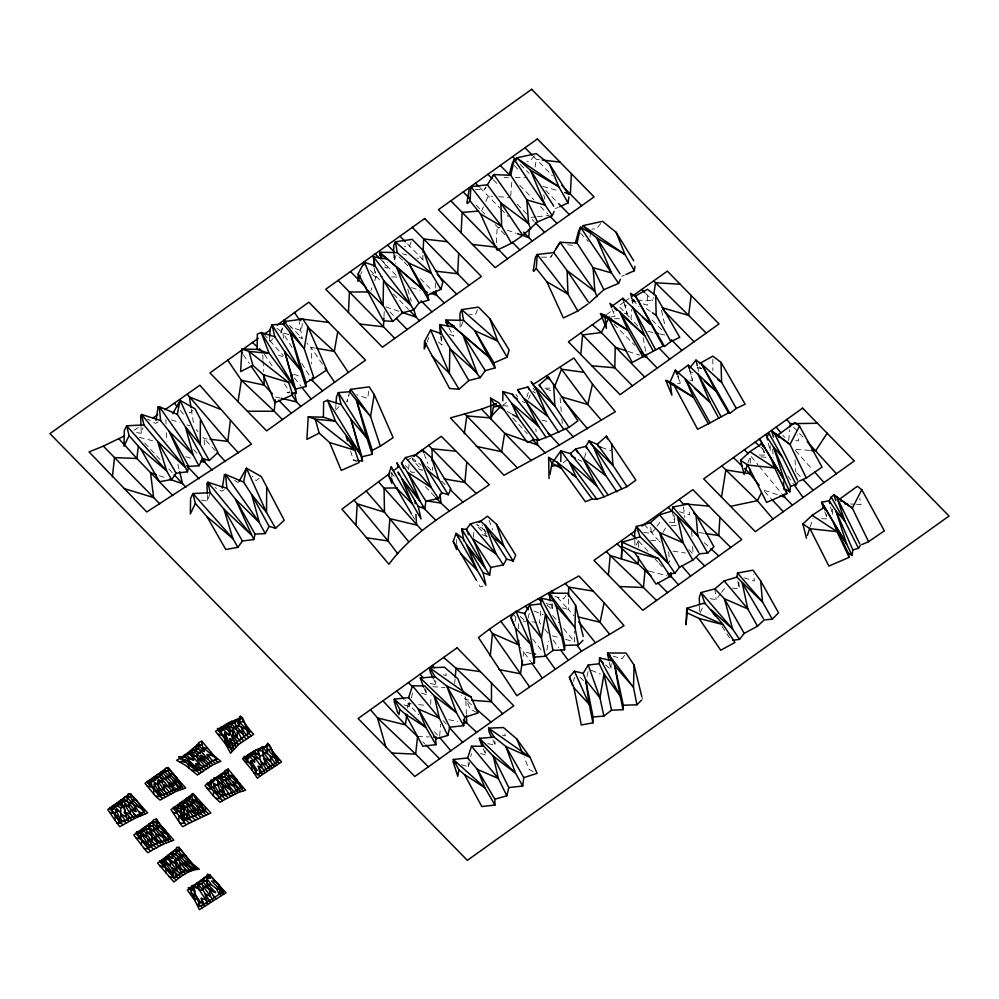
<?xml version="1.0" encoding="UTF-8"?>
<svg xmlns="http://www.w3.org/2000/svg" width="999" height="999" viewBox="0 0 999 999"><rect width="100%" height="100%" fill="white"/><g stroke="black" fill="none" stroke-linecap="round" stroke-linejoin="round"><path stroke-width="0.75" stroke-dasharray="5 3.75" d="M384.465 267.045L387.237 268.269L387.262 262.225M449.363 334.203L453.521 336.039L453.546 331.506M770.204 445.604L770.167 451.198L768.219 442.732M832.492 509.278L832.442 514.872L830.494 506.406M391.82 477.472L391.933 468.856M456.68 543.781L456.73 539.472M568.506 599.013L568.369 609.427L573.913 615.846M638.598 547.277L638.711 541.146L636.525 539.06M547.027 605.082L552.447 609.815L552.597 603.783M605.544 664.909L610.976 669.642L611.113 663.611M750.237 463.211L750.424 455.644L758.216 465.109M430.694 704.357L430.994 695.479M422.977 255.145L422.789 259.553L416.97 257.904M383.978 316.571L384.278 310.726M496.391 242.807L497.202 226.748L500.074 227.735M269.368 340.934L269.668 336.463M335.652 408.703L335.964 404.233M510.714 195.941L511.9 180.632M439.685 735.876L440.659 724.15M454.67 683.516L455.082 678.933M637.824 325.974L630.956 318.706L631.793 309.403M632.342 303.197L632.629 300.087L635.726 300.15M788.661 440.522L789.759 429.807M408.554 469.542L409.016 465.309L407.842 462.724M473.264 537.262L473.876 531.618L472.702 529.033M590.034 237.063L590.334 234.29M540.771 611.013L539.398 622.539L543.968 628.234M302.335 323.439L301.436 330.719L290.509 326.923M368.631 391.208L367.719 398.489L356.793 394.692M407.617 708.154L408.229 703.596L405.082 700.137M523.151 656.331L523.813 651.972L520.404 647.277M637.287 300.175L652.797 300.487L653.259 297.527M535.102 167.033L536.363 159.353L539.323 159.703M546.915 650.137L548.426 641.083M515.034 621.565L515.884 617.457M573.551 681.393L574.4 677.285M403.983 704.857L409.528 706.555L410.164 703.608M411.438 697.714L412.699 691.808M461.625 764.784L468.568 766.907L469.518 762.487M470.791 756.593L471.416 753.646M528.109 618.194L529.445 612.287M586.962 676.535L588.286 670.641M280.956 332.804L282.542 326.91M349.625 391.745L346.853 402.035L349.088 395.117M281.044 332.942L282.792 327.347M136.613 432.579L141.234 433.316L143.019 427.722M201.361 500.112L207.517 501.086L210.202 492.694M526.91 396.89L528.321 392.495M584.452 457.654L586.8 450.337M747.939 463.124L750.274 455.994M810.214 526.798L813.024 518.244M370.916 290.509L372.003 287.712M374.7 280.707L376.311 276.498L382.48 276.661M411.176 241.858L409.203 246.903L404.533 246.503M477.472 309.628L475.487 314.673L469.28 314.148M528.583 399.076L530.257 394.93M360.726 274.413L361.85 271.666M427.01 342.195L429.832 335.314M396.128 255.332L393.831 260.801L393.768 254.72M462.999 321.728L460.127 328.571L460.052 322.49M481.655 210.851L483.441 206.818M485.814 201.436L488.186 196.054L492.669 196.341M636.238 545.067L640.097 536.838M700.262 612.537L704.757 602.946M662.961 532.38L666.108 527.197M475.274 189.398L484.515 189.385L486.026 186.95M541.57 257.168L550.799 257.155L552.31 254.72M484.515 189.385L485.964 187.088M550.799 257.155L552.247 254.857M565.996 595.491L563.673 598.888L554.807 596.391M624.512 655.319L622.19 658.703L613.324 656.218M643.831 532.392L651.485 533.454L656.006 527.447M656.917 526.248L660.539 521.453L660.114 518.781M710.027 598.701L716.146 599.55L720.666 593.556M721.578 592.357L725.187 587.549M534.465 155.744L530.032 161.164L527.047 161.264M600.749 223.514L596.316 228.933L591.833 229.071M270.18 341.483L272.952 338.649M335.552 410.189L341.096 404.52M192.944 410.439L189.847 412.924L187.013 409.602M259.228 478.209L256.144 480.694L252.36 476.273M502.772 405.369L506.431 402.51M563.211 462.774L568.094 458.966M407.167 460.689L410.951 457.967M606.518 314.598L612.574 310.277M624.437 301.798L618.631 305.944L630.956 318.706M625.599 300.974L629.083 298.476M134.028 430.344L139.111 427.072M158.042 421.965L155.482 423.351L147.39 419.143M224.325 489.735L221.766 491.121L215.035 487.624M555.382 208.604L558.191 207.342M621.665 276.373L624.487 275.112M483.079 586.076L480.244 586.85L477.21 581.63M610.876 316.933L614.909 316.371L613.91 311.363M677.609 383.604L680.307 383.229L677.472 372.964M536.038 216.883L530.194 217.507L534.315 221.728M537.512 216.721L549.2 215.459M650.724 540.534L658.229 540.159L660.277 542.22M671.253 525.736L677.06 525.524M414.585 472.227L411.588 472.29L405.432 465.646M614.485 318.706L620.479 318.706M515.172 177.597L527.297 177.71M544.967 388.136L553.933 388.224M391.72 276.91L397.889 277.073L380.607 259.403M417.582 736.563L429.308 736.975M759.39 454.97L765.147 455.219L764.035 450.849M821.665 518.643L827.422 518.893L826.323 514.522M795.716 440.696L798.688 440.846L797.477 434.777M850.574 504.008L855.032 504.233M856.518 504.308L860.976 504.52L859.752 498.451M498.651 196.716L510.589 197.477M432.817 686.7L445.079 687.499M795.928 449.413L811.126 450.474M502.897 405.669L510.352 406.231M669.08 522.14L674.775 522.589L674.063 515.509M732.304 588.124L739.435 588.686L738.723 581.605M468.831 699.974L465.821 699.737L461.625 695.504M523.089 621.066L526.061 621.328M531.992 621.878L536.438 622.277M411.213 703.883L408.229 703.596L418.668 714.847M418.681 704.632L424.662 705.232M761.051 456.805L771.69 457.967M290.072 392.582L287.013 392.232L289.335 393.256M350.661 451.148L353.309 460.002L356.356 460.352M504.17 177.335L508.441 177.834M567.632 244.78L574.725 245.604M207.13 438.936L204.183 438.598L202.16 436.313M673.064 551.161L685.389 553.009M699.213 532.542L703.733 533.241M430.257 683.591L436.288 684.615L435.726 680.719M487.787 743.693L495.329 744.967L494.767 741.071M315.384 348.102L311.014 347.352L307.118 343.356M412.312 458.816L413.311 460.976L417.682 461.75M486.038 531.568L476.66 524.05L478.171 527.285L482.542 528.059M448.688 719.705L457.717 721.39M531.181 653.371L523.813 651.972L530.794 661.8M647.764 331.393L653.783 332.667M659.79 333.953L665.809 335.227M443.394 674.849L446.328 675.511L445.042 669.967M502.422 735.202L505.369 735.863L504.07 730.319M278.559 355.444L282.904 356.456M275.524 397.003L281.518 398.389M541.945 420.129L547.777 421.503M649.45 571.216L667.007 575.761M139.423 437.312L155.444 441.521M546.228 603.546L555.082 605.894M562.462 607.854L568.369 609.427L555.881 595.679M552.385 635.851L559.765 637.837M565.659 639.422L574.5 641.795L574.263 631.118M624.512 313.137L627.222 313.886L624.899 304.845L628.92 306.543M689.909 379.995L692.619 380.744L689.372 368.306M542.882 186.426L558.803 190.896M402.41 253.758L406.78 255.007M288.961 334.59L283.067 332.904L274.937 326.873M299.275 337.525L302.235 338.361L299.151 321.678M636.076 301.885L631.793 300.662L632.617 303.371M643.206 303.933L647.489 305.157L647.452 292.17M701.473 368.743L697.19 367.52L698.014 370.229M411.363 287.625L420.229 290.247M185.677 456.705L193.044 458.878M679.395 511.675L689.722 514.897L689.01 509.478M744.055 577.784L754.37 581.006L753.483 574.213M628.109 351.423L639.585 355.095M171.453 419.867L179.945 422.614M187.013 424.887L189.835 425.811M421.453 693.069L427.085 694.892L425.549 688.873M480.494 753.421L486.126 755.244L484.965 750.736M777.309 494.667L762.886 489.86L771.053 498.588M546.053 389.023L551.61 390.921M601.286 447.377L611.013 450.699M507.242 230.182L515.859 233.129M385.926 306.843L400.287 311.75M293.606 374.213L300.836 376.685M159.253 475.674L166.533 478.184M418.406 468.831L422.427 470.329L413.311 460.976M481.918 534.627L487.287 536.638L482.23 525.349M534.053 610.963L543.269 614.747M591.258 670.254L600.461 674.038M690.297 371.703L692.969 372.827M353.309 460.002L356.78 461.538M476.748 712.387L470.142 709.215L465.059 696.678M533.141 771.465L529.17 769.567L524.1 757.03M522.527 401.423L525.037 402.734M578.021 459.403L581.78 461.388M532.942 391.546L535.402 392.869M507.292 411.476L512.624 414.523M234.615 480.494L238.436 482.667M632.517 299.163L635.014 300.861M646.216 308.516L651.198 311.925M699.163 366.87L701.648 368.569M372.003 274.238L375.636 277.11L375.424 271.528M438.299 342.008L441.92 344.88L441.608 336.501M411.8 457.742L421.178 465.259M760.726 447.127L762.999 449.125M471.54 704.807L465.821 699.737L466.383 713.748M520.192 616.433L525.961 621.578M579.87 677.297L584.477 681.405M704.12 542.644L709.765 547.764M441.558 481.068L446.915 486.338M645.729 293.469L652.797 300.487M613.96 324.225L634.74 345.229M422.814 741.857L424.912 743.98M533.266 156.194L552.31 175.662M520.279 164.398L528.995 173.314M545.729 190.422L557.542 202.497M632.629 300.087L639.123 306.73M652.135 320.03L661.887 330.007M519.767 185.364L533.941 199.862M540.484 206.543L548.114 214.348M493.319 179.808L498.713 185.327M517.132 204.158L528.021 215.285M479.757 187.437L499.937 208.067M501.011 209.153L508.479 216.795M476.223 205.294L484.765 214.036M495.129 224.625L504.757 234.478M407.567 243.993L424.825 261.638M399.026 256.755L403.309 261.126M404.383 262.225L408.666 266.608M420.442 278.646L432.217 290.684M370.092 270.142L380.607 280.894M393.506 294.068L408.541 309.453M389.897 311.875L394.218 316.283M289.448 325.299L302.235 338.361M478.171 527.285L487.287 536.638M425.237 486.588L434.69 496.491M580.556 233.242L588.436 241.583M514.26 165.472L518.206 169.643M796.802 472.927L800.911 477.272M427.385 466.383L431.518 470.766M793.556 427.072L803.034 437.237M144.68 442.982L161.513 461.088M168.881 469.006L173.077 473.538M688.898 549.637L693.081 554.158L692.519 545.054M434.34 731.718L437.475 735.089M215.272 450.636L204.183 438.598L204.433 447.515M512.799 417.969L527.297 433.766M638.711 541.146L649.949 553.434M655.057 559.015L658.116 562.362M659.14 563.486L662.2 566.833M390.846 472.589L394.767 476.923M263.998 334.24L283.341 355.656M795.429 450.462L812.786 469.955M443.194 720.579L446.266 724.013M644.243 524.413L658.229 540.159M196.104 429.458L198.114 431.743M193.544 449.538L198.676 455.369M512.812 613.673L515.721 617.17M552.697 615.509L558.653 622.677M563.598 628.658L574.5 641.795M759.19 466.296L781.605 493.518M782.804 435.127L784.702 437.437M180.295 410.402L185.215 416.396M544.88 629.37L548.526 633.915M533.029 388.012L534.915 390.397M294.418 377.922L300.911 386.138M532.742 639.023L542.145 651.273M553.171 640.047L558.753 647.539M515.909 394.405L517.607 396.765M787.861 476.011L793.243 483.603M243.281 354.72L249.4 363.586M322.377 364.16L311.014 347.352L311.713 363.998M264.348 354.308L273.913 368.444M284.34 383.866L289.548 391.571M722.015 626.385L730.419 639.248M292.033 347.49L283.067 332.904L283.379 338.873M301.823 363.411L309.977 376.673M412.35 515.322L414.622 519.23M449.051 327.972L453.521 336.039M383.504 261.538L387.237 268.269M492.869 739.859L495.329 744.967M433.828 679.507L436.288 684.615M483.191 748.825L486.126 755.244M424.15 688.473L427.085 694.892M489.048 520.304L492.757 529.845M424.188 453.996L427.897 463.536M677.547 375.961L680.307 383.229M612.15 309.103L614.909 316.371M824.749 511.8L827.422 518.893M762.462 448.126L765.147 455.219M407.792 289.248L411.276 300.986M689.035 367.994L692.619 380.744M624.038 302.56L627.222 313.886M543.756 194.855L544.93 199.276M641.733 696.253L642.457 699.225M697.652 367.17L698.663 371.403M632.255 300.312L632.929 303.134M177.872 464.173L179.308 470.192M609.19 662.1L610.976 669.642M551.036 603.783L552.447 609.815M661.45 310.339L665.247 326.648M737.786 581.468L739.435 588.686M672.152 511.026L674.775 522.589M643.144 337.687L646.203 354.358M394.168 254.32L395.666 263.424M191.271 409.028L193.843 425.661M440.559 335.926L441.92 344.88M374.263 268.157L375.636 277.11M683.503 506.868L684.827 517.557M714.897 588.861L716.146 599.55M650.774 527.335L651.485 533.454M535.814 428.758L536.151 431.718M668.606 551.947L669.755 562.212M468.094 762.449L468.568 766.907M409.053 702.085L409.528 706.555M435.239 283.017L435.864 289.036M560.127 397.964L561.251 411.451M561.875 418.943L562.25 423.451M795.042 459.827L795.778 471.853M691.683 531.393L692.057 537.462M772.726 449.138L773.201 458.129M262.762 354.782L262.987 359.328M263.062 360.851L263.586 371.478M165.871 419.518L166.084 423.938M166.521 432.779L166.945 441.62M207.33 495.192L207.517 501.086M141.046 427.422L141.234 433.316M432.442 467.245L432.517 470.329M699.475 606.331L699.587 612.399M634.815 540.222L634.927 546.291M712.849 359.028L712.874 370.567M518.656 623.701L518.668 629.77"/><path stroke-width="1.5" d="M491.483 683.004L491.446 701.785L502.622 713.748M228.109 769.08L228.097 772.527L230.082 779.32L239.523 788.711L241.97 788.486L236.601 779.307L228.109 769.08L225.462 770.291L224.787 772.801L222.365 774L221.204 776.373L214.098 778.146L213.674 781.255L211.189 782.142L210.739 780.344L213.486 779.657L215.609 777.834L213.674 781.255M186.176 818.755L182.605 819.867L180.544 812.999L174.001 807.367L177.597 807.791L178.022 805.406L183.317 805.356L183.828 818.181L186.176 818.755L195.954 815.446L197.128 813.648L199.862 813.661L201.224 812.025L204.658 811.862L201.086 803.233L192.969 799.562L191.696 796.702L192.532 793.568L204.658 811.862M200.412 420.329L200.225 444.642L209.278 460.502L217.932 452.485L195.005 408.778L180.157 400.424L172.815 413.611M266.708 488.099L266.508 512.412L275.562 528.271L284.216 520.254L261.288 476.548L246.453 468.194L239.098 481.381M502.809 400.761L502.897 391.533L512.387 394.23L538.698 426.498L546.141 437.487L569.005 427.347L577.909 420.854L548.389 376.898L539.21 385.04L540.496 387.137M560.814 461.6L560.914 450.836L570.392 453.534L596.715 485.814L604.145 496.803L627.01 486.65L635.913 480.157L606.393 436.201L597.215 444.343L589.11 440.859L585.938 446.328L575.574 448.976L570.392 453.534L571.74 456.106L575.511 458.091M296.179 393.294L294.193 386.738L269.143 353.409L257.118 349.4L257.342 334.128L261.226 332.492L274.8 336.75L284.69 351.523L300.612 370.317L305.881 386.538L295.567 389.061L296.179 393.294L291.596 392.757M362.475 461.063L360.477 454.508L335.439 421.178L323.414 417.17L323.626 401.898L327.522 400.262L341.096 404.52L350.986 419.293L366.908 438.086L372.177 454.308L361.85 456.83L362.475 461.063L357.892 460.527M391.795 478.908L391.745 483.216L388.411 475.087L391.158 467.02L421.066 518.993L418.206 506.381L398.064 472.015L398.963 474.587M456.655 545.217L456.605 549.525L453.271 541.396L456.031 533.329L462.924 538.336L483.066 572.689L485.926 585.314L456.031 533.329L458.641 537.599M568.543 596.041L568.668 587.112L565.259 583.528C535.689 600.424 505.119 616.121 478.496 637.574L516.858 695.766L581.468 651.248L624.038 625.699L604.108 602.722L578.896 575.961L565.259 583.528M148.626 846.041L148.576 848.988L150.762 850.936L164.048 843.743L173.838 840.147L165.347 830.619A441.396 352.06 -18.2 0 0 157.992 822.115M638.436 556.493L638.299 564.16L651.485 576.523M153.659 794.005L153.759 789.585L147.24 781.755L145.03 783.391L155.532 796.078L160.052 800.074L175.812 791.458L185.677 787.986L167.357 767.557L147.24 781.755M231.593 749.25L229.62 744.018L226.523 740.871L225.05 732.791L229.283 735.114L229.358 731.181L223.838 727.309L221.503 726.847L219.63 728.683L217.457 728.483L226.049 738.249L226.523 740.871L231.593 749.25L237 741.745L250.112 732.017L240.284 716.233L237.962 720.054L241.209 716.807L239.061 721.79L239.423 726.136L247.153 729.957L239.061 721.79L240.284 716.233M151.673 784.19L151.611 787.037L147.203 786.088M211.613 786.375L211.551 789.21L222.727 800.636L238.262 792.482L245.604 790.159L232.18 775.074M155.519 844.517L152.535 842.145L143.719 830.406L141.334 831.255L140.909 833.341L140.797 838.036L148.289 847.889L157.417 843.031L169.967 838.735L164.773 829.42L161.189 826.298L156.393 819.03L153.634 819.792L152.635 822.264L150.3 823.401L149.438 825.798L146.865 825.811L145.629 828.271L143.182 828.82L142.532 831.418L139.81 830.881L138.162 832.979L136.401 832.229L140.909 833.341L148.327 844.667L151.311 846.365M524.675 613.523L515.921 611.388L510.876 617.282L515.434 627.996L522.764 665.172L534.403 662.986L534.54 657.117L527.147 619.954L524.675 613.523L529.67 605.182L540.709 603.92L545.504 614.073L561.625 636.088L564.572 649.862L552.996 650.424L545.354 656.243L534.54 657.117M583.191 673.351L574.45 671.203L569.393 677.11L573.95 687.824L581.281 724.999L592.919 722.814L593.056 716.945L585.664 679.782L583.191 673.351L588.199 665.009L599.225 663.748L604.02 673.9L620.142 695.916L623.089 709.677L611.513 710.252L603.871 716.071L593.056 716.945M750.087 469.268L749.974 473.813L759.203 485.277M575.549 605.244L574.974 627.522L578.421 644.967L564.76 645.429L556.193 605.831L549.05 593.181L567.544 593.244L575.549 605.244L583.216 636.425M634.065 665.059L633.491 687.349L636.937 704.794L623.289 705.257L614.71 665.646L607.567 652.996L626.061 653.059L634.065 665.059L641.733 696.253M305.881 386.538L306.006 382.605L290.222 332.605L283.329 323.976L272.04 324.85L270.18 329.021L269.668 336.463M372.177 454.308L372.29 450.374L356.518 400.374L349.625 391.745L338.324 392.619L336.476 396.79L336.064 402.747M491.358 417.907L493.968 403.883L490.609 398.077L498.976 402.859L527.36 442.395L534.178 439.722L538.936 440.01L546.141 437.487M549.987 474.463L551.972 463.186L548.626 457.38L556.992 462.162L575.973 476.86L592.195 499.025L596.94 499.313L604.145 496.803M165.896 872.826L166.046 868.893L159.665 861.488L157.592 863.111L173.888 881.967C181.219 875.998 189.435 869.717 199.251 869.205L192.083 863.423L178.621 847.452M165.397 866.995L164.723 859.839L163.674 859.128L162.025 861.175L160.177 860.663L174.438 877.909L184.453 870.791L186.676 870.816L192.745 868.431L195.829 868.556L178.996 847.364L176.686 847.389L175.986 849.837L173.589 850.736L172.877 853.296L170.354 853.433L169.043 855.818L166.758 856.88L166.383 859.54L163.674 859.128M248.951 732.017L249.063 729.258L245.13 723.9L242.47 717.607L228.921 722.502L215.522 731.318L225.799 744.342L230.544 753.258L238.361 744.655L253.634 734.29L249.063 729.258M427.672 295.117L440.821 289.373L442.869 282.193L423.464 250.774L412.162 239.348L395.379 241.833L397.277 252.597L408.554 262.949L427.672 295.117L428.746 300.125L418.993 302.859L413.861 309.877L402.547 312.724L375.212 265.934L364.335 262.225L358.216 273.751L357.892 281.293L360.152 275.799M423.101 252.198L423.651 238.961L447.365 241.708M493.956 362.887L507.105 357.142L509.153 349.962L489.76 318.544L478.459 307.118L461.663 309.603L463.573 320.367L474.85 330.719L493.956 362.887L495.029 367.894L485.277 370.629L480.144 377.647L468.831 380.507L441.496 333.703L430.631 329.995L424.513 341.521L424.188 349.063L426.448 343.569M564.572 649.862L564.76 645.429M623.089 709.677L623.289 705.257M169.967 838.735L166.746 834.09L157.03 825.236L156.231 822.277L152.747 822.227L153.684 827.734L158.042 829.457L156.231 822.277L156.393 819.03L158.042 829.457L167.557 839.085M348.426 312.437L349.45 292.008L367.382 291.933M383.916 318.019L383.466 326.785L359.765 324.026M458.703 253.309L457.679 273.738L435.452 271.154M461.126 232.829L462.15 212.4L478.658 211.089M571.403 173.701L570.379 194.143L564.585 192.52M151.086 779.62L151.573 780.519L155.744 779.932L155.906 776.947L159.615 776.435L171.903 790.971L182.105 787.062L176.698 777.846L168.232 767.594L165.522 768.268L164.723 770.816L162.437 772.252L173.913 785.289L173.189 780.519L164.273 771.116L157.917 777.247L155.232 777.234L153.659 779.582L151.086 779.62L149.563 781.93L147.14 781.243L147.415 782.629L154.046 787.749L159.653 796.203L171.903 790.971M177.46 809.09L177.21 813.523L186.101 824.737L210.864 812.911L193.144 793.656L170.979 809.627L181.331 825.224L182.954 826.722L186.101 824.737M257.118 349.4L241.945 349.076L240.609 371.603L252.897 365.372L263.361 374.775L288.674 382.48L292.807 394.792L274.975 402.659L263.361 374.775M323.414 417.17L308.229 416.845L306.893 439.373L319.18 433.141L329.658 442.545L354.957 450.249L359.103 462.562L341.271 470.429L329.658 442.545M413.474 456.143L441.283 436.288L489.285 484.715C454.245 509.028 414.797 529.183 388.923 564.235L355.969 525.237L357.217 503.833L353.958 500.124M154.046 787.749L154.283 783.94L158.092 784.415L159.653 793.169L162.725 795.254L155.594 790.346L159.653 793.169L157.705 780.831L162.512 782.879L161.051 777.934L166.121 779.807L173.739 789.859M719.929 517.295L718.781 535.551L730.731 547.44M467.52 203.546L470.005 200.811L470.941 186.726L487.4 184.79L493.781 174.513L510.776 175.362L526.785 199.862L537.524 221.903L522.802 235.389M533.803 271.316L536.288 268.581L537.225 254.495L553.696 252.572L560.077 242.282L577.06 243.132L593.069 267.632L603.821 289.673L589.098 303.159M540.709 603.92L541.108 598.101L552.672 600.774M599.225 663.748L599.625 657.916L611.188 660.601M529.32 229.832L528.771 237.537L517.295 233.616M116.359 805.594L120.642 807.716L120.979 814.135L125.2 820.604C130.282 817.182 136.9 816.283 141.895 812.799L144.368 811.987L139.248 803.708L130.594 793.73L128.209 793.805L127.747 796.478L125.112 797.04L123.826 799.5L121.279 800.162L120.155 802.746L117.557 803.146L116.359 805.594L113.624 805.756L112.25 808.141L109.865 807.567L110.19 808.965L115.26 814.085L119.505 822.614L125.2 820.604M222.727 800.636L219.992 802.247L213.386 795.941L213.686 791.757L216.483 791.995M223.938 795.341L219.193 797.202L213.736 788.199L213.986 784.852L218.107 785.464L219.605 789.435L223.938 795.341L229.233 794.093L239.523 788.711M194.855 893.918L198.202 899.649L199.438 906.343L202.535 905.206L201.298 898.288L205.794 899.874L199.338 889.972L194.98 885.663L192.357 885.551L193.581 887.237L194.855 893.918L200.749 902.921L198.202 899.649L194.206 898.163L194.768 890.921L192.357 885.551L190.534 887.724L188.212 887.811L194.768 890.921L190.534 887.724M622.377 546.715L634.415 552.322L656.068 584.14L670.292 576.336L658.478 558.528L622.09 542.195L621.428 558.616L622.09 542.195L640.097 536.838L667.969 562.974L674.887 573.239L679.532 567.282L692.831 560.102L699.512 553.808L707.642 553.084L713.898 546.728L695.991 514.747L688.299 504.045L672.876 506.98L672.152 511.026L697.864 535.889L707.642 553.084M687.037 612.812L686.088 624.725L686.75 608.291L704.757 602.946L723.139 624.637L734.952 642.444L720.729 650.237L699.063 618.431L687.037 612.812L686.75 608.291L723.139 624.637L699.063 618.431M132.343 796.278L147.665 812.874L134.628 818.418L119.755 826.685L114.848 820.092L115.26 815.296L109.94 807.941L129.932 793.618M220.479 796.178L220.255 798.663L215.459 798.251M455.219 677.409L456.031 668.244L443.618 657.429M608.428 575.174L610.189 555.494L606.306 551.535M168.232 767.594L167.932 770.828L169.443 773.513L182.105 787.062M275.262 399.85L274.213 411.251L282.417 419.568M466.733 462.462L464.885 482.48L476.223 493.394M178.621 821.053L179.071 816.208L182.517 815.921M580.794 354.52L582.629 334.915L601.323 332.542L644.692 377.06M490.272 656.093L492.457 633.478L489.36 629.145M235.689 744.105L233.679 740.783L230.157 738.523L229.62 744.018L225.05 732.791L226.049 738.249M550.324 600.761L549.05 593.181L574.974 627.522L556.193 605.831M608.841 660.589L607.567 652.996L633.491 687.349L614.71 665.646L620.142 695.916L599.625 657.916L600.112 660.189M147.415 782.629L151.324 782.916L151.573 780.519L158.092 784.415M790.084 426.748L790.396 423.688L786.725 419.493M112.4 476.66L114.523 457.579L103.347 446.128L89.061 451.91L146.778 511.975L251.423 444.093L199.9 385.227L164.91 409.79M115.26 814.085L115.722 809.989L120.317 812.125L113.624 805.756M138.337 446.403L136.875 458.504L172.815 495.579M192.145 821.353L189.81 819.555L184.703 818.78L184.153 823.176L179.882 823.139M230.344 420.904L227.784 441.346L238.424 452.859M789.834 491.833L784.39 480.432L759.365 438.549L762.187 443.568L749.862 451.648L740.571 460.289L747.714 465.034L766.595 502.385L786.862 493.693L785.963 489.36L789.834 491.833L790.534 486.238L773.526 447.003L766.92 437.075L768.918 433.329L782.542 457.38L796.203 484.665L790.534 486.238M829.844 503.571L829.207 500.749L821.64 502.222L833.466 522.34L848.251 553.034L852.11 555.506L852.821 549.912L835.813 510.676L829.207 500.749L831.205 497.002L834.015 494.967L852.309 508.129L868.593 541.708L861.8 544.617M177.597 807.791L177.934 805.119L181.056 805.057L182.193 802.884L184.79 803.433M691.158 295.467L688.611 315.347L706.206 333.079M408.579 697.627L394.255 699.113L399.787 709.365L405.482 714.248L422.777 746.203L435.926 744.667L435.789 738.823L418.281 708.99L408.579 697.627L412.5 685.851L424.775 685.876L434.265 695.866L449.737 727.21L463.648 725.674L464.735 717.257L446.853 686.113L435.164 676.822L429.57 667.819L444.393 667.195L457.717 678.571L463.361 692.494M494.205 737.175L479.358 738.311L483.803 746.228L493.306 756.218L508.778 787.562L522.689 786.026L523.776 777.609L505.894 746.478L494.205 737.175L488.611 728.171L503.421 727.547L516.758 738.923L530.069 757.342L537.1 773.376L523.776 777.609M406.818 714.223L405.419 724.862L417.582 736.563L415.659 754.145L428.371 766.82M559.602 206.718L568.069 202.959L568.843 197.003M625.898 274.488L634.353 270.729L634.939 266.258M464.323 433.703L466.808 415.934L464.847 413.886L450.412 417.894L503.958 475.274L559.315 445.092L615.322 411.7L592.494 384.14L573.876 357.979L533.978 383.991M363.948 264.885L364.335 262.225L383.092 305.582L392.794 321.453L402.547 312.724M418.206 506.381L424.8 508.753L425.924 501.148L401.523 462.999L405.507 457.542L415.472 454.795L420.467 459.078L441.77 492.744L448.301 494.742L450.874 488.861L431.58 457.854L422.602 449.912L414.21 455.994M483.066 572.689L489.66 575.062L490.784 567.457L466.383 529.308L461.75 529.02L463.823 540.896M398.963 714.722L399.787 709.365M458.004 775.074L458.828 769.717L453.296 759.465L467.619 757.979L477.322 769.342L494.83 799.175L494.967 805.019L481.805 806.555L464.523 774.612L458.828 769.717M522.477 660.689L520.467 673.776L529.433 686.738M653.721 294.58L655.544 282.767L653.746 280.844M238.024 401.635L241.408 380.269L227.722 360.177M191.071 817.457L189.011 815.584L187.562 807.929L180.906 803.446L184.403 802.634L184.803 800.199L189.048 800.524L199.862 813.661M721.515 497.102L725.848 469.917L721.827 465.884M155.956 420.367L158.142 406.918L159.291 406.68L177.273 414.31L185.477 426.948L202.772 458.591L209.278 460.502M222.253 488.136L224.438 474.687L225.574 474.45L243.569 482.08L251.76 494.717L269.068 526.361L275.562 528.271M466.933 202.959L469.118 189.41L470.941 186.726L501.66 226.361L511.513 243.244L521.553 236.263M533.229 270.729L535.414 257.18L537.225 254.495L567.956 294.131L577.797 311.014L587.837 304.033M141.196 844.555L141.821 840.708L135.926 833.391L133.779 834.989L145.979 850.836L147.964 852.734L150.762 850.936M283.329 323.976L284.353 321.578L302.884 319.081L307.954 326.773L304.27 348.726L314.048 378.409L306.006 382.605M349.625 391.745L350.649 389.348L369.18 386.85L374.238 394.543L370.554 416.496L380.344 446.178L372.29 450.374M337.749 331.705L334.29 351.398L348.301 372.477M772.302 619.18L762.524 601.985L736.812 577.135L737.537 573.076L752.959 570.142L760.651 580.856L778.558 612.824L772.302 619.18L764.16 619.904L757.492 626.198L744.193 633.391L739.547 639.335L732.642 640.334M135.439 815.833L129.183 806.967L124.65 804.545L124.126 807.342L126.186 816.857L128.334 819.58M110.19 808.965L113.898 809.053L114.398 806.368L117.632 806.093L117.557 803.146M248.539 758.653L244.118 756.33L244.53 758.416L248.539 758.653L249.076 755.793L248.002 754.957L244.53 758.416L257.23 770.504L250.986 760.838L254.645 761.9L254.308 757.067L250.649 754.782L248.002 754.957M177.273 414.31L180.157 400.424L200.225 444.642L185.477 426.948L193.069 454.857L198.951 465.796L188.724 466.358L169.243 431.431L160.602 420.579L159.291 406.68L193.069 454.857L169.243 431.431L187.5 471.79L176.136 473.214L171.603 479.532L159.478 481.73L140.722 448.888L129.083 435.651L126.648 425.786L143.918 424.925L157.63 441.371L184.74 466.92L141.596 414.46L140.659 415.634L140.996 425.949M243.569 482.08L246.453 468.194L266.508 512.412L251.76 494.717L259.353 522.627L265.247 533.566L255.02 534.128L235.539 499.2L226.898 488.349L225.574 474.45L259.353 522.627L235.539 499.2L253.796 539.56L242.42 540.983L237.899 547.315L225.774 549.5L207.005 516.658L195.367 503.421L192.944 493.556L210.202 492.694L223.926 509.153L251.024 534.69L207.892 482.23L206.955 483.416L207.28 493.718M194.98 885.663L196.628 883.316L199.3 883.004L200.699 880.556L203.259 879.982L204.408 877.422L206.955 876.735L207.467 874.375L209.865 874.899L218.781 884.877L220.255 889.634L219.305 894.242L202.535 905.206M604.108 602.722L600.074 622.277L609.39 633.99M510.776 175.362L514.21 159.465L552.26 215.622L537.524 221.903M577.06 243.132L580.506 227.235L590.496 232.892L596.79 237.962L625.049 254.545L634.353 270.729M197.415 768.156L196.791 771.016L199.588 773.538L212.912 764.772L220.829 761.325L211.264 753.396M187.5 471.79L188.724 466.358M253.796 539.56L255.02 534.128M283.666 324.55L284.353 321.578L304.27 348.726L290.222 332.605L300.612 370.317L272.04 324.85L274.8 336.75M349.962 392.32L350.649 389.348L370.554 416.496L356.518 400.374L366.908 438.086L338.324 392.619L341.096 404.52M592.494 384.14L587.799 404.495L601.46 420.292M178.721 756.73L182.317 757.479L184.778 756.755L184.503 754.832L189.161 752.659L191.883 752.497L192.894 749.712L195.579 749.3L199.001 742.419L201.86 741.221L217.045 759.415L214.061 760.039L197.864 770.579L188.586 762.012L178.721 756.73L184.778 756.755L196.054 767.045L200.712 768.019L195.966 763.586L196.054 767.045M435.789 738.823L447.789 735.464L449.737 727.21M494.83 799.175L506.83 795.816L508.778 787.562M219.393 776.26L218.769 778.721L214.098 778.146L222.265 784.165L224.063 791.832L219.605 789.435L219.618 793.78L222.265 796.253M509.203 174.95L512.287 163.374L514.21 159.465M575.499 242.72L578.583 231.144L580.506 227.235L618.556 283.391L603.821 289.673M210.002 783.054L210.739 780.344L210.914 783.878L206.918 783.79L207.592 782.929L210.914 783.878M275.087 763.411L276.748 761.925L271.89 749.75L267.769 743.331L266.783 746.915L267.457 753.533L270.404 756.231L275.087 763.411L257.317 774.874L253.621 767.719M211.301 877.047L225.961 892.744L199.45 909.689L194.917 900.574L195.642 898.176M745.117 471.678L747.464 464.547M807.404 535.352L809.752 528.221M467.619 757.979L471.528 746.216L483.803 746.228M515.097 161.638L516.583 157.879L536.238 153.571L549.75 164.423L568.231 194.218M581.88 228.159L582.879 225.649L602.522 221.341L616.033 232.205L633.716 260.702M554.47 386.863L561.55 369.218L560.264 367.17M191.583 795.778L192.532 793.568M468.606 534.765L466.383 529.308L470.367 523.851L480.332 521.103L485.327 525.387L506.63 559.053L513.174 561.051L515.734 555.169L496.441 524.163L487.462 516.221L479.07 522.302M552.26 215.622L554.133 211.413M618.556 283.391L620.416 279.183M129.083 435.651L124.038 446.191L124.288 430.644L126.648 425.786L166.583 470.829L171.603 479.532M195.367 503.421L190.334 513.973L190.584 498.414L192.944 493.556L232.879 538.598L237.899 547.315M761.513 492.569L757.392 500.699L730.531 506.331M773.538 437.038L771.74 431.293L777.884 435.027L795.042 422.614L799.5 426.036L790.022 444.455L806.305 478.034L799.512 480.944M840.921 501.136L840.171 498.701L857.329 486.288L861.787 489.71L852.309 508.129L834.015 494.967L835.826 500.711M198.951 465.796L202.772 458.591M265.247 533.566L269.068 526.361M425.924 501.148L438.499 498.551L441.77 492.744M490.784 567.457L503.371 564.86L506.63 559.053M556.093 248.651L560.077 242.282L594.917 291.458L597.04 296.678M796.203 484.665L798.151 481.53M852.821 549.912L858.491 548.339L860.439 545.204M223.838 727.309L225.712 725.374L228.147 725.699L229.633 723.301L235.077 723.101L235.901 719.567L239.31 719.367L239.423 726.136L235.639 725.324L235.077 723.101L229.633 723.301M180.719 805.219L182.193 802.884M250.649 754.782L252.11 752.484L254.558 751.872L256.456 749.762L262.637 750.599C263.411 756.568 264.023 763.623 268.981 767.869M492.819 176.011L493.781 174.513L528.621 223.689L530.744 228.908M827.16 433.241L815.684 450.786L811.126 450.474M232.617 723.189L235.901 719.567L239.423 726.136M259.353 749.687L261.513 747.377L265.185 746.852L267.769 743.331M689.372 368.306L695.966 360.115L701.448 363.823L721.578 382.18L736.275 408.404L729.882 413.311L728.508 412.837L715.883 391.034L701.448 363.823L729.882 413.311M182.317 757.479L184.703 754.757L193.594 760.052L190.871 754.27L187.912 753.883L188.149 755.094M500.349 406.668L489.785 417.857L466.808 415.934L517.494 467.982M578.421 644.967L583.016 640.322M636.937 704.794L641.533 700.149M806.468 538.211L802.859 523.963L812.15 515.322L824.475 507.242L825.211 510.152M424.513 341.521L449.6 388.511L459.078 389.223L468.831 380.507M199.588 773.538L197.44 775.024L185.714 765.446L176.623 760.289L185.652 754.645L198.876 743.443M634.79 538.711L634.64 531.118L636.438 526.436L650.237 522.752L659.502 514.785L672.152 511.026M699.45 604.807L699.3 597.227L701.098 592.532L714.897 588.861L724.163 580.881L736.812 577.135M142.532 831.418L144.006 828.408L148.876 829.182L154.308 831.543L162.313 841.957M259.802 776.285L257.392 778.258L251.985 770.042L242.445 758.653L255.956 749.862L269.518 745.017L272.427 751.26L281.581 761.9L259.802 776.285L258.029 773.738M159.665 861.488L176.523 848.925L178.496 851.285M631.917 298.901L630.569 293.256L636.063 296.965L663.111 345.979L664.485 346.466L670.878 341.546L679.757 337.362L655.644 295.529L647.439 289.285L635.314 296.054M277.235 325.112L308.866 302.173L365.559 360.139L266.621 430.869L209.915 372.902L258.242 338.349M109.94 807.941L107.78 809.59L114.848 820.092M389.61 473.501L341.92 509.19L355.969 525.237M227.285 769.73L204.97 785.564L213.386 795.941M135.926 833.391L153.346 820.916M208.991 874.537L187.337 890.097L194.917 900.574M166.383 859.54L167.67 856.892L172.927 858.441L171.865 854.432L170.354 853.433M394.605 469.842L398.364 467.095M612.075 306.119L622.852 298.301L650.486 324.176L642.419 317.257M704.357 381.156L715.883 391.034L688.249 365.159L677.472 372.964L675.349 370.154L670.067 381.918L671.865 395.217L665.846 380.419L670.067 381.918L693.456 397.277L708.341 423.813L697.627 429.295L674.487 386.026L665.846 380.419M632.529 296.004L667.344 271.129L719.005 323.938L620.054 394.667L568.394 341.845L605.307 315.472L610.689 320.916M635.851 530.419L593.943 560.377L642.782 610.302L741.72 539.572L692.881 489.647L641.845 526.136M806.305 478.034L822.04 467.12L799.5 426.036M868.593 541.708L884.327 530.794L861.787 489.71M152.859 418.032L157.717 414.735M600.449 313.561L604.67 315.06L606.468 328.359L600.449 313.561L609.09 319.168L632.23 362.437L663.111 345.979M708.341 423.813L728.508 412.837M263.998 334.24L270.08 330.145M314.048 378.409L326.848 369.88L307.954 326.773M380.344 446.178L393.131 437.649L374.238 394.543M103.347 446.128L124.038 436.076M699.362 363.673L712.836 356.144L721.041 362.387L745.154 404.22L736.275 408.404M143.182 828.82L144.006 828.408L151.336 834.914L152.535 842.145L147.815 839.322L141.334 831.255L139.81 830.881M511.513 243.244L497.077 250.175L480.519 213.948L470.005 200.811M577.797 311.014L563.374 317.944L546.815 281.718L536.288 268.581M150.3 823.401L152.747 822.227L158.042 829.457M155.232 777.234L155.906 776.947L162.512 782.879M848.251 553.034L849.15 557.367L828.883 566.058L809.989 528.708L802.859 523.963M592.195 499.025L585.377 501.698L556.992 462.162M222.365 774L228.097 772.527L224.787 772.801M464.847 413.886L481.568 409.178L496.428 403.584M464.735 717.257L478.071 713.011L471.041 696.99L429.57 667.819L430.144 671.84L433.216 678.234M191.696 796.702L188.461 798.076L187.837 800.798L189.048 800.524L189.186 797.439L202.123 811.95M261.513 747.377L266.783 746.915L265.185 746.852M519.805 393.594L517.569 389.672L527.934 387.025L558.841 432.517M234.303 720.691L236.738 720.267M493.856 406.93L499.8 405.894M551.873 466.233L557.804 465.197M667.981 574.238L674.887 573.239M605.506 317.694L609.527 317.133M670.903 384.553L673.588 384.178M120.642 807.716L124.126 807.342L125.437 812.374L126.186 816.857L120.979 814.135L120.654 819.679L123.014 821.278M203.097 766.957L199.7 764.497L196.791 756.48L196.766 753.558L200.175 753.283L200.125 750.224L198.926 749.238L195.579 749.3M164.273 771.116L167.932 770.828L164.723 770.816M423.564 687.2L420.317 677.959L435.164 676.822M397.265 487.899L384.078 488.124L378.421 481.78M790.396 423.688L817.407 423.264M192.894 749.712L194.505 749.949L195.517 752.634L189.161 752.659L196.791 756.48L187.912 753.883M611.488 318.706L608.503 318.706L601.323 332.542L592.332 324.75M247.415 411.226L274.213 411.251L241.408 380.269L264.248 385.127L272.452 393.756M152.635 822.264L156.231 822.277M116.683 823.101L120.954 823.139L122.889 824.699M166.758 856.88L175.812 863.973L177.235 870.978L180.282 873.75M382.018 258.853L379.782 254.82L379.732 252.235L397.277 252.597M463.573 320.367L446.029 320.005L446.066 322.59L448.301 326.623M217.195 777.834L226.136 780.968L226.011 777.896L230.082 779.32L224.85 773.026L225.15 777.347L218.669 777.197L226.136 780.968L231.718 792.894M174.001 807.367L183.866 809.178L181.056 805.057M433.703 737.137L436.638 737.237M239.061 721.79L243.244 721.952M619.53 586.538L643.456 587.512L656.53 600.474M191.883 752.497L195.517 752.634M391.87 753.046L415.659 754.145L377.485 717.931L370.492 709.702M173.589 850.736L179.183 851.098L182.33 858.453L191.446 869.068M844.642 503.708L847.602 503.858M179.47 761.638L185.14 761.937L196.791 771.016L191.721 770.042M680.144 284.216L655.544 282.767L688.611 315.347L662.237 307.792M392.794 321.453L383.304 320.741L358.216 273.751M471.853 700.224L491.446 701.785L456.031 668.244L480.332 671.603M155.532 796.078L160.327 796.49L162.787 798.463M196.628 883.316L202.023 884.502L212.15 898.85M591.808 365.784L614.822 367.819L615.209 347.29L626.685 350.961M709.015 506.131L683.129 503.808L679.158 499.463M233.679 740.783L232.567 731.493L229.358 731.181L233.679 740.783L232.367 727.734L228.147 725.699M455.669 451.173L431.98 448.788L428.633 445.267M144.131 848.526L148.576 848.988L141.821 840.708L145.642 842.07M747.714 465.034L774.749 467.969L786.862 493.693M809.989 528.708L837.037 531.643L849.15 557.367M542.282 160.04L560.064 162.113M472.465 244.43L496.166 247.178M221.803 795.079L225.449 795.491L228.047 797.627M210.077 439.285L227.784 441.346L187.2 394.205M136.563 800.224L132.13 799.699L130.594 797.115L130.594 793.73M294.493 312.437L298.589 318.644L328.671 322.415M138.162 832.979L140.909 833.341M583.641 372.277L561.55 369.218L587.799 404.495L561.475 396.89M366.645 537.812L388.074 540.946L397.777 553.821M225.874 728.883L225.712 725.374L225.874 728.883L221.616 728.259L221.503 726.847L221.853 730.744L217.645 729.645M425.649 500.786L440.984 503.096L449.525 511.076M705.232 533.478L718.781 535.551L693.481 513.024M148.327 844.667L152.635 845.341L147.815 839.322L148.327 844.667L144.331 842.332M593.394 591.146L568.668 587.112L600.074 622.277L578.271 616.92M153.659 779.582L155.744 779.932M495.029 367.894L488.499 356.718L453.558 326.973L439.735 324.588L440.334 334.428M316.833 348.364L334.29 351.398L307.505 326.823M444.243 478.921L464.885 482.48L431.98 448.788L432.292 461.101M149.438 825.798L153.084 826.435L146.865 825.811M195.517 812.649L200.537 813.573L203.234 815.896M463.736 722.527L466.745 723.089L476.66 732.304M532.654 653.646L535.601 654.208M169.331 876.81L173.776 877.671L176.086 880.156M499.113 669.605L520.467 673.776L492.457 633.478L518.706 644.942L518.693 640.384M193.581 887.237L197.989 888.111L197.864 884.14L203.122 890.246L209.216 900.461M125.112 797.04L130.594 797.115L127.747 796.478M151.211 845.104L153.771 845.641L156.231 847.764M476.136 446.328L501.598 451.698L504.67 433.241L481.568 409.178M655.282 332.992L658.291 333.629M215.921 881.867L211.538 880.931L220.255 889.634L221.478 893.206L219.305 894.242L216.221 888.448L211.588 884.989L206.481 878.084L210.065 878.133L209.865 874.899M207.417 748.526L203.109 747.602L201.873 744.68L201.86 741.221M207.143 788.261L211.551 789.21L207.18 783.928M211.139 762.437L207.954 759.315L207.255 754.545L212.912 755.843L217.045 759.415M281.518 398.389L296.503 401.848L300.874 406.381M207.43 883.99L215.559 892.532L207.954 887.986L206.481 878.084L207.43 883.99L211.588 884.989M253.921 772.739L256.668 773.401M160.24 860.951L164.573 862.012L162.025 861.175M195.966 763.586L199.7 764.497L190.871 754.27L196.791 756.48M221.204 776.373L225.15 777.347M159.965 865.896L164.41 867.007L164.223 864.085M173.039 812.462L177.21 813.523L173.152 807.979M109.828 812.424L114.011 813.486M157.03 825.236L161.189 826.298L166.746 834.09L160.851 831.63L164.46 841.008M136.026 837.786L140.397 838.898L140.384 835.988M634.415 552.322L658.478 558.528M647.989 570.841L645.067 570.079L643.456 587.512L610.189 555.494L638.299 564.16L617.095 543.818M668.468 576.136L671.39 576.885L678.533 584.752M193.157 765.296L188.087 763.985L189.086 767.931M199.226 803.433L202.772 804.345M200.699 880.556L206.93 881.455L203.259 879.982M203.022 810.426L205.532 811.076L208.391 813.748M155.931 825.748L158.254 826.36M193.594 760.052L187.113 758.316L188.586 762.012M244.917 761.425L249.463 762.662L256.243 771.365M192.357 815.596L195.292 816.395L197.839 818.456M548.901 594.73L551.86 595.566M607.417 654.557L610.377 655.381M145.629 828.271L148.876 829.182L148.389 826.223L154.308 831.543L153.684 827.734L162.4 836.975L155.856 833.628L156.843 839.897L160.102 841.945L152.16 837.362L149.95 829.869L156.843 839.897L152.16 837.362L157.417 843.031M424.675 291.558L427.622 292.432M430.581 293.306L436.501 295.055L436.026 290.547M200.424 461.063L204.845 462.375L212.25 470.229M216.221 888.448L220.255 889.634M217.994 734.14L222.465 735.476L232.055 751.211M123.901 488.511L153.659 497.589L150.512 472.652L156.331 474.662M494.967 805.019L484.927 787.761L453.296 759.465L453.309 762.237L456.081 763.086M230.881 742.794L233.379 743.568M210.851 752.147L212.912 755.843L203.109 747.602L204.196 751.498L200.125 750.224L207.954 759.315L200.974 755.281L204.296 761.812L207.355 765.059M202.51 807.941L192.969 799.562L194.206 803.458L190.035 801.523L193.219 808.541L198.002 810.788L197.153 806.255L202.51 807.941L201.086 803.233M642.457 356.006L646.765 357.38L657.242 368.082M160.602 420.579L141.596 414.46L143.918 424.925M226.898 488.349L207.892 482.23L210.202 492.694M197.04 904.332L199.65 905.169M241.945 349.076L248.963 351.373L269.143 353.409L261.226 332.492L294.193 386.738L284.69 351.523L295.567 389.061M308.229 416.845L315.247 419.143L335.439 421.178L327.522 400.262L360.477 454.508L350.986 419.293L361.85 456.83M780.194 495.629L784.527 497.077L792.432 505.157M236.326 790.571L234.053 786.638L233.254 781.892L238.624 783.703L241.97 788.486M117.67 816.096L115.26 815.296L120.954 823.139M601.286 447.377L598.501 446.441L597.215 444.343L612.936 465.434L627.01 486.65M401.723 312.237L416.071 317.145L413.886 309.802M309.528 379.657L312.412 380.644L322.54 390.896M169.443 479.195L182.555 483.716L185.939 487.225M178.334 788.286L173.189 780.519L178.596 782.429L176.698 777.846M189.585 892.931L193.169 894.205M169.942 870.304L166.046 868.893L173.776 877.671L173.489 875.311M259.99 773.151L258.291 766.358L262.075 767.719L264.41 770.803M185.652 855.943L181.056 854.245L195.829 868.556M189.073 869.917L186.388 866.333L184.902 861.175L191.496 863.636L189.098 860.014M175.986 849.837L179.183 851.098L178.996 847.364M220.055 409.178L189.385 396.928L191.034 407.517M226.985 739.31L224.738 738.411L225.799 744.342M379.782 254.82L385.402 257.218M446.066 322.59L448.876 323.788M451.685 324.987L454.508 326.173M226.973 746.216L230.632 747.789M205.794 899.874L205.419 894.13L210.514 896.328L209.241 888.885L214.51 897.477M172.877 853.296L176.136 854.744L186.388 866.333L179.783 862.462L177.672 856.355L182.33 858.453L175.599 850.836L176.136 854.744L171.865 854.432L178.596 860.389L174.875 859.365L175.812 863.973L167.083 859.028L164.723 859.839L177.909 875.249M471.041 696.99L446.853 686.113L456.443 712.699L463.648 725.674M167.22 793.431L164.41 790.621L163.324 784.652L169.643 787.512L168.918 782.916L173.913 785.289M206.955 876.735L210.065 878.133L207.467 874.375M135.852 811.525L127.123 801.235L126.998 797.414L134.141 805.044L135.852 811.525L130.519 809.09L130.394 814.01L133.154 816.57M120.155 802.746L121.928 803.558L124.126 807.342L118.044 803.92L121.928 803.558L122.278 800.624L121.279 800.162M215.559 892.532L202.997 885.676L203.122 890.246L199.338 889.972L197.864 884.14M184.403 802.634L191.983 806.705L185.19 800.674M211.189 782.142L218.107 785.464L217.707 781.243L224.063 791.832M191.209 764.485L200.05 769.068M517.507 398.788L513.736 396.803L512.387 394.23M123.826 799.5L127.123 801.235L122.278 800.624L129.183 806.967L128.434 802.284L132.855 803.883L132.13 799.699L144.368 811.987M116.92 817.657L120.654 819.679L115.722 809.989M199.3 883.004L202.023 884.502L202.397 881.006L207.954 887.986M112.25 808.141L113.898 809.053M149.563 781.93L151.324 782.916M172.328 868.206L177.235 870.978L170.092 861.263L170.429 865.571L165.547 863.511L173.364 873.9L172.328 868.206L176.811 876.148M493.968 403.883L504.632 409.965M512.624 414.523L517.957 417.557L534.178 439.722M561.301 468.506L551.972 463.186L560.914 450.836L596.94 499.313M571.965 474.587L575.973 476.86L569.667 462.487L596.715 485.814L582.867 458.354L575.574 448.976L577.809 452.897M158.142 406.918L160.689 408.366M224.438 474.687L226.985 476.136M254.558 751.872L260.077 756.006L259.765 759.352L266.446 769.417M215.297 791.295L219.618 793.78L213.986 784.852M480.519 213.948L501.66 226.361L500.824 202.859L487.4 184.79M546.815 281.718L567.956 294.131L567.12 270.629L553.696 252.572M200.175 753.283L194.505 749.949L198.926 749.238L198.027 744.904L201.873 744.68L198.501 745.004L204.196 751.498M609.09 319.168L628.059 330.419L642.944 356.955M674.487 386.026L693.456 397.277L685.189 378.696L675.349 370.154L676.997 374.513M184.453 870.791L176.448 865.958L174.875 859.365L180.881 868.818L176.448 865.958L181.93 872.227M183.317 805.356L189.011 815.584L184.403 812.886L187.849 817.632L183.828 818.181L184.403 812.886L183.317 805.356L187.562 807.929L186.738 803.733L195.954 815.446M179.957 758.616L185.14 761.937L185.09 759.627M405.482 714.248L425.886 727.397L435.926 744.667M464.523 774.612L484.927 787.761L477.322 769.342L498.339 778.483L506.83 795.816M183.866 809.178L177.934 805.119M206.918 783.79L213.736 788.199M169.331 871.265L173.364 873.9M749.862 451.648L774.749 467.969L771.178 458.666L762.187 443.568L762.924 446.478M812.15 515.322L837.037 531.643L833.466 522.34L846.677 544.105L852.11 555.506M604.67 315.06L628.059 330.419L619.792 311.838L609.952 303.296L611.6 307.655M221.116 779.42L222.39 784.59L229.458 789.31L221.116 779.42L222.265 784.165L214.098 778.146M169.043 855.818L172.927 858.441M652.447 312.774L656.181 315.322L670.878 341.546M717.831 379.632L721.578 382.18L721.041 362.387M771.74 431.293L790.022 444.455L777.884 435.027L778.633 437.462M219.605 789.435L226.81 794.704M232.567 731.493L225.599 726.373L231.044 727.047L231.069 723.239L237.287 730.531L242.769 733.666L244.106 737.212M256.456 749.762L257.829 750.773L260.077 756.006L262.924 755.207L264.136 757.954L266.184 764.897L261.089 761.987L262.075 767.719L254.308 757.067L259.765 759.352L252.11 752.484M194.006 867.769L196.229 869.48M126.598 819.517L128.933 821.315M288.674 382.48L248.963 351.373L252.897 365.372M760.851 443.868L764.347 446.615M824.3 508.454L826.623 510.289M427.048 469.955L438.761 479.358L448.301 494.742M491.908 536.263L503.621 545.666L513.174 561.051M132.08 816.358L134.628 818.418M166.383 794.03L168.107 795.454M215.022 759.877L217.932 762.274M140.722 448.888L166.583 470.829L157.63 441.371L176.136 473.214M207.005 516.658L232.879 538.598L223.926 509.153L242.42 540.983M188.736 869.48L190.647 871.103M230.507 792.582L233.204 794.892M170.579 790.396L173.277 792.719M168.918 782.916L176.236 789.185M138.224 814.31L140.035 815.858M379.732 252.235L422.215 288.948L428.746 300.125M221.553 795.766L225.399 799.1M601.198 661.126L603.371 663.024M128.322 816.782L131.831 819.829M187.949 865.409L193.369 870.154M163.312 795.029L165.472 796.927M161.488 844.992L155.657 839.31M755.069 442.132L759.602 446.128M474.975 707.854L490.984 722.065M196.528 813.548L200.574 817.132M211.938 760.426L215.334 763.461M198.501 769.13L201.761 772.052M134.153 814.222L137.363 817.095M229.283 735.114L221.616 728.259L221.853 730.744L219.63 728.683M238.624 783.703L229.308 775.336L233.454 775.886L238.624 783.703L236.601 779.307M168.631 792.195L170.704 794.055M614.323 308.142L616.583 310.165M623.339 316.246L644.742 335.514L653.396 351.386M685.351 380.07L688.736 383.104M694.367 388.174L710.139 402.372L718.793 418.244M235.439 789.934L238.262 792.482M202.909 766.171L206.131 769.08M176.448 788.611L178.334 790.309M191.671 816.82L195.042 819.867M710.901 548.788L718.805 555.956M210.165 762.249L212.912 764.772M201.174 768.044L203.933 770.566M172.602 788.523L175.812 791.458M252.485 342.47L256.993 346.591M259.24 348.651L261.488 350.711M227.56 793.406L230.644 796.228M164.698 840.883L166.571 842.594M298.589 318.644L300.811 320.691M207.517 763.336L210.602 766.158M182.892 871.228L185.502 873.638M453.558 326.973L446.029 320.005L488.499 356.718L474.85 330.719L497.639 341.084L507.105 357.142M206.531 765.921L208.354 767.607M184.902 861.175L192.745 868.431M155.919 843.581L158.891 846.34M143.282 811.937L145.18 813.71M233.641 791.67L235.752 793.631M205.844 814.759L200.499 809.764L200.537 813.573M184.703 818.78L189.173 822.964M184.728 869.167L188.037 872.289M631.043 533.853L635.426 538.024M590.496 232.892L582.879 225.649L625.049 254.545L616.033 232.205M139.286 811.513L142.632 814.722M124.063 821.116L125.961 822.926M160.839 840.659L164.048 843.743M420.317 677.959L456.443 712.699L434.265 695.866L439.31 718.131L447.789 735.464M237.949 788.76L240.759 791.47M178.009 786.588L180.819 789.297M150.599 846.453L153.521 849.287M744.367 449.775L748.401 453.683M240.185 787.712L243.219 790.671M180.245 785.539L183.279 788.498M169.468 838.785L171.478 840.746M733.453 457.579L742.269 466.233M744.467 468.406L749.974 473.813L725.848 469.917L757.392 500.699L773.014 519.03M450.137 489.498L462.987 502.147M180.057 872.164L183.054 875.124M641.695 289.46L644.73 292.47M166.034 838.598L169.056 841.583M178.234 874.3L180.669 876.722M365.934 288.511L383.092 305.582L383.529 280.769L410.701 305.045L413.861 309.877M432.23 356.281L449.388 373.351L459.078 389.223M388.411 475.087L396.366 487.912L412.1 503.671L401.798 478.521L420.242 501.535L424.8 508.753M453.271 541.396L461.226 554.22L476.96 569.979L466.67 544.83L485.102 567.844L489.66 575.062M421.965 530.432L384.078 488.124L384.478 512.187L408.728 541.758M657.891 582.966L667.519 592.619M190.397 750.674L192.557 752.834M641.296 351.86L646.765 357.38L646.203 354.358M425.949 745.042L439.56 758.828M668.144 507.33L672.302 511.538M422.227 506.58L435.801 520.367M696.266 557.392L704.732 566.021M525.012 147.765L532.23 155.145M561.875 185.439L581.718 205.732M512.649 156.606L515.921 159.952M558.616 203.596L569.355 214.573M765.509 434.665L767.457 436.65M671.478 339.81L681.892 350.462M500.287 165.447L509.989 175.362M550.174 216.458L556.98 223.414M487.912 174.288L492.232 178.709M535.352 222.777L544.617 232.255M475.549 183.129L478.708 186.363M523.426 232.08L532.242 241.096M463.174 191.97L469.705 198.639M512.325 242.208L519.88 249.937M580.769 333.004L632.429 385.826M450.811 200.811L507.517 258.778M412.312 227.36L469.018 285.327M399.95 236.201L405.382 241.77M437.212 274.3L456.643 294.168M387.575 245.042L393.681 251.286M433.291 291.77L444.28 303.009M375.212 253.883L379.533 258.304M421.054 300.749L431.918 311.85M409.627 310.552L419.543 320.691M350.474 271.566L366.183 287.637M396.378 318.494L407.18 329.533M338.112 280.407L394.805 338.374M284.128 319.855L286.251 322.028M278.684 400.237L291.358 413.186M159.74 503.821L114.523 457.579L136.875 458.504L119.043 438.936M531.281 460.551L504.67 433.241L537.649 445.042L545.242 452.922M272.178 763.86L274.625 766.37M181.269 815.571L183.828 818.181L180.482 808.416L180.544 812.999M432.33 665.496L434.415 667.644M463.524 719.779L466.745 723.089L466.446 715.309M276.798 760.813L279.295 763.386M662.911 309.59L694.055 341.77M239.673 739.897L233.067 734.415L237 741.745M658.978 347.977L669.742 359.141M714.897 588.861L724.4 598.738L744.193 633.391M650.237 522.752L659.74 532.642L679.532 567.282M435.739 497.589L440.984 503.096L440.059 494.205M408.454 682.554L412.687 686.987M275.025 762.811L276.973 764.872M153.759 789.585L160.327 796.49M268.256 767.794L269.792 769.43M802.959 479.445L813.223 490.297M186.713 465.671L199.101 478.783M221.528 891.807L223.701 894.093M202.322 807.667L205.532 811.076L205.257 807.117M173.189 780.519L179.67 787.387M175.262 875.124L178.346 878.396M248.888 733.403L251.161 735.826M772.077 499.675L783.303 511.688M382.904 700.823L405.419 724.862L377.485 717.931L385.789 746.827M194.718 746.94L196.84 749.188M807.254 441.758L836.4 473.726M200.974 755.281L208.941 763.823M174.138 474.662L182.555 483.716L179.67 471.69M573.95 687.824L589.235 704.295L592.919 722.814M515.434 627.996L530.719 644.467L534.403 662.986M269.131 764.535L272.228 767.881M548.014 432.854L559.315 445.092M251.174 752.672L252.809 754.445M217.295 452.822L225.362 461.575M225.062 771.265L227.01 773.376M226.011 777.896L234.053 786.638L226.611 782.429L234.028 791.945M532.467 439.398L537.649 445.042L536.975 439.123M220.592 774.35L223.464 777.472M162.899 770.629L164.51 772.389M565.384 428.234L573.426 437.025M668.331 573.538L671.39 576.885L670.903 572.489M196.766 753.558L204.296 761.812L197.203 757.404L205.22 766.47M160.664 772.177L162.475 774.163M538.399 598.638L540.946 601.435M420.055 674.263L423.126 677.634M254.645 761.9L249.076 755.793L252.36 755.594L252.959 753.296L258.928 754.382L257.829 750.773L262.637 750.599L262.987 746.99L267.457 753.533L263.112 752.21L273.039 764.834M219.355 893.581L221.204 895.591M551.723 591.096L553.808 593.381M396.715 690.946L404.046 698.988M191.746 886.862L193.369 888.648M246.741 755.631L248.389 757.454M253.509 751.248L255.357 753.283M248.938 754.145L250.649 756.043M218.356 775.923L219.942 777.672M158.416 773.75L160.002 775.499M130.27 817.719L125.437 812.374L130.394 814.01L124.65 804.545M228.921 722.502L230.457 724.2M127.71 795.167L129.608 797.289M156.181 775.324L157.929 777.259L159.615 776.435L160.577 774.262L166.121 779.807L165.722 776.186L170.18 777.559L169.443 773.513L173.664 774.312L178.596 782.429M148.988 823.975L151.024 826.248M814.834 472.252L824.025 482.579M449.325 727.459L462.599 742.357M258.616 748.551L260.389 750.536M211.825 889.497L213.761 891.67M244.58 757.142L249.463 762.662M124.038 812.237L125.599 813.998M201.761 458.878L204.845 462.375L204.758 459.403M265.334 768.755L267.32 771.016M224.163 725.336L225.762 727.147M207.055 875.898L208.853 877.946M196.815 745.154L198.364 746.927M192.595 748.775L194.056 750.436M153.946 776.91L155.482 778.658M150.474 833.753L151.411 834.827M168.057 855.069L169.905 857.167M186.451 798.326L188.386 800.524M123.252 798.288L126.086 801.523M144.618 827.072L146.566 829.307M219.768 728.296L221.391 730.157M165.946 856.655L167.545 858.491M782.542 457.38L773.526 447.003L784.39 480.432L771.178 458.666M681.568 565.596L690.671 576.073M151.698 778.508L153.671 780.781M172.303 851.947L174.201 854.145M142.432 828.646L143.993 830.444M161.751 859.864L164.136 862.624M737.537 573.076L762.524 601.985L760.651 580.856M672.876 506.98L697.864 535.889L695.991 514.747M366.121 490.971L384.478 512.187L357.217 503.833L388.074 540.946L389.872 518.643L416.608 525.062L415.909 514.398M244.031 736.688L246.079 739.06M186.95 816.258L189.81 819.555L189.61 817.17M263.424 771.066L264.81 772.677M246.054 734.402L248.639 737.412M121.016 799.862L122.54 801.635M470.367 523.851L496.016 553.808L503.371 564.86M405.507 457.542L431.156 487.5L438.499 498.551M525.387 606.156L528.396 609.665M164.523 794.58L159.016 788.136L164.41 790.621L157.705 780.831M202.722 878.97L204.52 881.081M563.936 401.074L587.487 428.746M221.94 726.81L223.651 728.82M217.632 729.807L222.465 735.476M226.473 723.9L230.095 728.171M209.403 782.304L211.651 784.952M149.463 780.119L151.711 782.779M724.163 580.881L747.789 608.891L757.492 626.198M659.502 514.785L683.141 542.782L692.831 560.102M198.376 882.067L200.125 884.152M231.581 721.178L233.566 723.551M207.255 754.545L212.974 761.35M439.56 737.349L450.824 750.773M181.993 801.485L183.816 803.671M118.781 801.46L121.603 804.832M138.087 831.805L139.61 833.628M213.336 895.554L215.971 898.725M471.528 746.216L498.339 778.483L493.306 756.218L515.484 773.064L522.689 786.026M412.5 685.851L439.31 718.131L418.281 708.99L425.886 727.397L394.255 699.113L394.268 701.872L397.864 713.224M782.579 494.705L784.527 497.077L784.315 494.055M186.676 870.816L179.783 862.462L180.881 868.818M776.161 427.048L780.906 432.817M174.388 403.209L177.335 406.805M179.758 803.096L181.231 804.894M193.981 885.239L195.742 887.399M116.558 803.059L118.019 804.857M189.473 888.523L191.109 890.559M578.758 621.915L595.217 642.544M527.147 619.954L541.421 637.961L545.354 656.243M292.557 375.574L290.709 373.226L293.456 386.788M301.835 387.312L311.114 399.063M211.726 898.438L213.249 900.374M114.336 804.682L115.896 806.655M163.324 784.652L169.505 792.494M270.954 766.645L264.136 757.954L270.854 761.213L270.404 756.231L275.225 757.879L276.748 761.925L278.771 760.039L273.526 753.209M208.604 899.687L210.477 902.085M517.569 389.672L549.875 435.439M260.577 772.215L262.3 774.425M112.125 806.305L113.549 808.141M197.128 813.648L193.219 808.541L193.856 813.061L188.237 809.702L193.057 816.133M393.781 471.291L391.158 467.02M241.109 737.687L243.481 740.796M500.774 621.266L518.706 644.942M502.897 391.533L538.936 440.01M539.21 385.04L554.932 406.131L569.005 427.347M560.626 650.037L568.081 660.027M178.309 810.226L181.668 814.784M577.11 645.342L581.468 651.248M222.39 784.59L229.233 794.093M545.904 656.168L554.982 668.868M794.143 484.865L803.121 497.514M531.668 663.024L542.12 677.772M206.318 902.01L207.655 903.883M197.153 806.255L201.224 812.025M616.858 491.82L585.938 446.328L587.275 448.876M607.879 494.755L582.867 458.354L605.519 475.549L593.081 445.966L589.11 440.859L591.508 444.842M240.672 350.924L242.42 353.446M251.149 366.121L264.248 385.127L263.736 374.513M239.198 740.197L240.884 742.657M136.638 831.992L140.797 838.036L141.446 834.752L146.166 836.762L146.041 832.454L151.336 834.914L149.95 829.869M140.434 814.247L134.141 805.044L141.146 808.166L139.248 803.708M160.851 831.63L166.533 839.972M588.249 301.91L567.12 270.629L594.917 291.458L593.069 267.632L611.45 272.939L596.79 237.962L620.004 273.813M521.953 234.141L500.824 202.859L528.621 223.689L526.785 199.862L545.154 205.17L530.494 170.192L516.583 157.879L558.766 186.776L568.069 202.959M324.987 368.044L334.603 382.267M291.283 394.143L296.503 401.848L294.668 392.807M203.346 903.571L204.82 905.756M739.547 639.335L732.629 629.07L701.098 592.532L704.757 602.946M621.703 488.811L593.081 445.966L612.936 465.434L611.575 443.618M563.698 429.495L531.093 381.556L533.491 385.539M715.284 616.096L711.088 609.665L732.629 629.07L724.4 598.738L747.789 608.891L742.22 583.029L763.386 618.593M480.144 377.647L439.735 324.588L441.496 333.703M546.216 376.361L547.764 378.733M553.721 206.044L530.494 170.192L558.766 186.776L549.75 164.423M233.254 781.892L238.286 789.784M485.277 370.629L462.974 335.102L476.998 372.814L449.825 348.539L449.388 373.351L430.631 329.995M418.993 302.859L396.69 267.332L387.275 259.203L373.439 256.818L374.038 266.658M236.214 741.108L238.361 744.655M698.726 552.497L677.559 516.92L683.141 542.782L659.74 532.642L667.969 562.974L636.438 526.436L640.097 536.838M440.821 289.373L431.356 273.314L423.464 250.774M461.226 554.22L476.448 580.319M396.366 487.912L411.588 514.01M154.283 783.94L159.653 793.169M246.229 735.564L241.408 727.247L242.769 733.666L235.639 725.324L235.801 729.133L232.367 727.734L237.225 737.374L237.287 730.531L241.708 738.823M636.063 296.965L664.485 346.466M196.703 898.213L199.538 903.133M258.291 766.358L261.663 772.277M831.205 497.002L844.829 521.053L858.491 548.339M709.977 422.702L685.189 378.696L710.139 402.372L697.839 373.676L721.103 416.795M644.592 355.844L619.792 311.838L644.742 335.514L632.442 306.818L655.706 349.937M561.625 636.088L541.108 598.101L541.595 600.362M527.934 387.025L529.258 389.56M200.949 905.594L202.023 907.729M201.298 898.288L204.221 904.145M859.764 543.831L836.687 497.052L844.829 521.053L835.813 510.676L846.677 544.105L821.64 502.222L823.139 507.542M774.4 433.379L797.477 480.157M491.633 737.299L489.173 732.192L488.611 728.171L530.069 757.342L505.894 746.478L515.484 773.064L479.358 738.311L482.005 746.265M231.468 744.03L233.866 749M234.64 743.968L235.989 746.79M190.135 889.235L194.206 898.163M574.45 671.203L589.235 704.295L585.664 679.782L599.937 697.789L603.871 716.071M515.921 611.388L530.719 644.467M517.957 417.557L511.663 403.184L538.698 426.498L524.85 399.051L547.514 416.246L535.064 386.663L554.932 406.131L553.558 384.315M164.773 829.42L166.746 834.09M230.157 738.523L233.329 746.153M401.523 462.999L403.746 468.456M516.758 738.923L522.402 752.859M606.393 436.201L607.492 438.923M548.389 376.898L549.475 379.62M569.393 677.11L572.702 685.501M510.876 617.282L514.185 625.674M422.602 449.912L423.663 452.634M420.467 459.078L431.156 487.5L408.104 472.602L420.242 501.535L396.89 462.712L398.251 467.357M588.199 665.009L599.937 697.789L604.02 673.9L611.513 710.252M529.67 605.182L541.421 637.961L545.504 614.073L552.996 650.424M489.76 318.544L497.639 341.084L461.663 309.603L459.952 313.361L460.039 320.966M496.441 524.163L503.621 545.666L485.327 525.387L496.016 553.808L472.964 538.911L485.102 567.844L461.75 529.02L463.111 533.666M431.58 457.854L438.761 479.358M453.309 762.237L457.792 776.41M347.565 440.834L346.241 436.413L354.957 450.249L315.247 419.143L319.18 433.141M245.379 725.249L247.952 733.903M688.249 365.159L689.035 367.994M622.852 298.301L623.638 301.136M740.571 460.289L744.18 474.537M695.966 360.115L697.314 365.759M766.92 437.075L767.569 439.897M192.083 863.423L192.62 865.746M205.419 894.13L207.23 902.284M375.212 265.934L373.439 256.818L410.701 305.045L396.69 267.332L422.215 288.948L408.554 262.949L431.356 273.314L395.379 241.833L393.668 245.592L393.743 253.197M167.907 833.678L168.456 837.799M239.66 783.641L240.01 786.363M179.733 781.468L180.082 784.178M221.141 887.736L221.403 890.446M783.453 481.993L783.99 489.535M142.045 807.08L142.233 809.727M415.01 500.686L415.209 503.733M312.287 377.622L312.412 380.644M251.785 765.446L251.985 770.042M276.648 756.655L276.748 759.427M195.554 796.315L195.679 800.499M655.644 295.529L656.181 315.322M548.626 457.38L549.05 478.571M490.609 398.077L491.046 419.268M250.986 760.838L251.036 764.772M531.643 89.311L49.95 433.628L467.357 860.351L949.05 516.033L531.643 89.311M424.687 218.519L325.736 289.248L382.442 347.215L481.381 276.498L424.687 218.519M537.387 138.923L438.449 209.653L495.142 267.62L594.08 196.89L537.387 138.923M457.067 647.814L358.117 718.543L414.822 776.51L513.761 705.781L457.067 647.814M802.609 408.141L703.671 478.871L755.331 531.68L854.27 460.951L802.609 408.141M223.601 891.745L221.478 893.206L218.781 884.877L223.601 891.745M271.89 749.75L267.507 749.25L275.225 757.879L271.89 749.75"/></g></svg>
